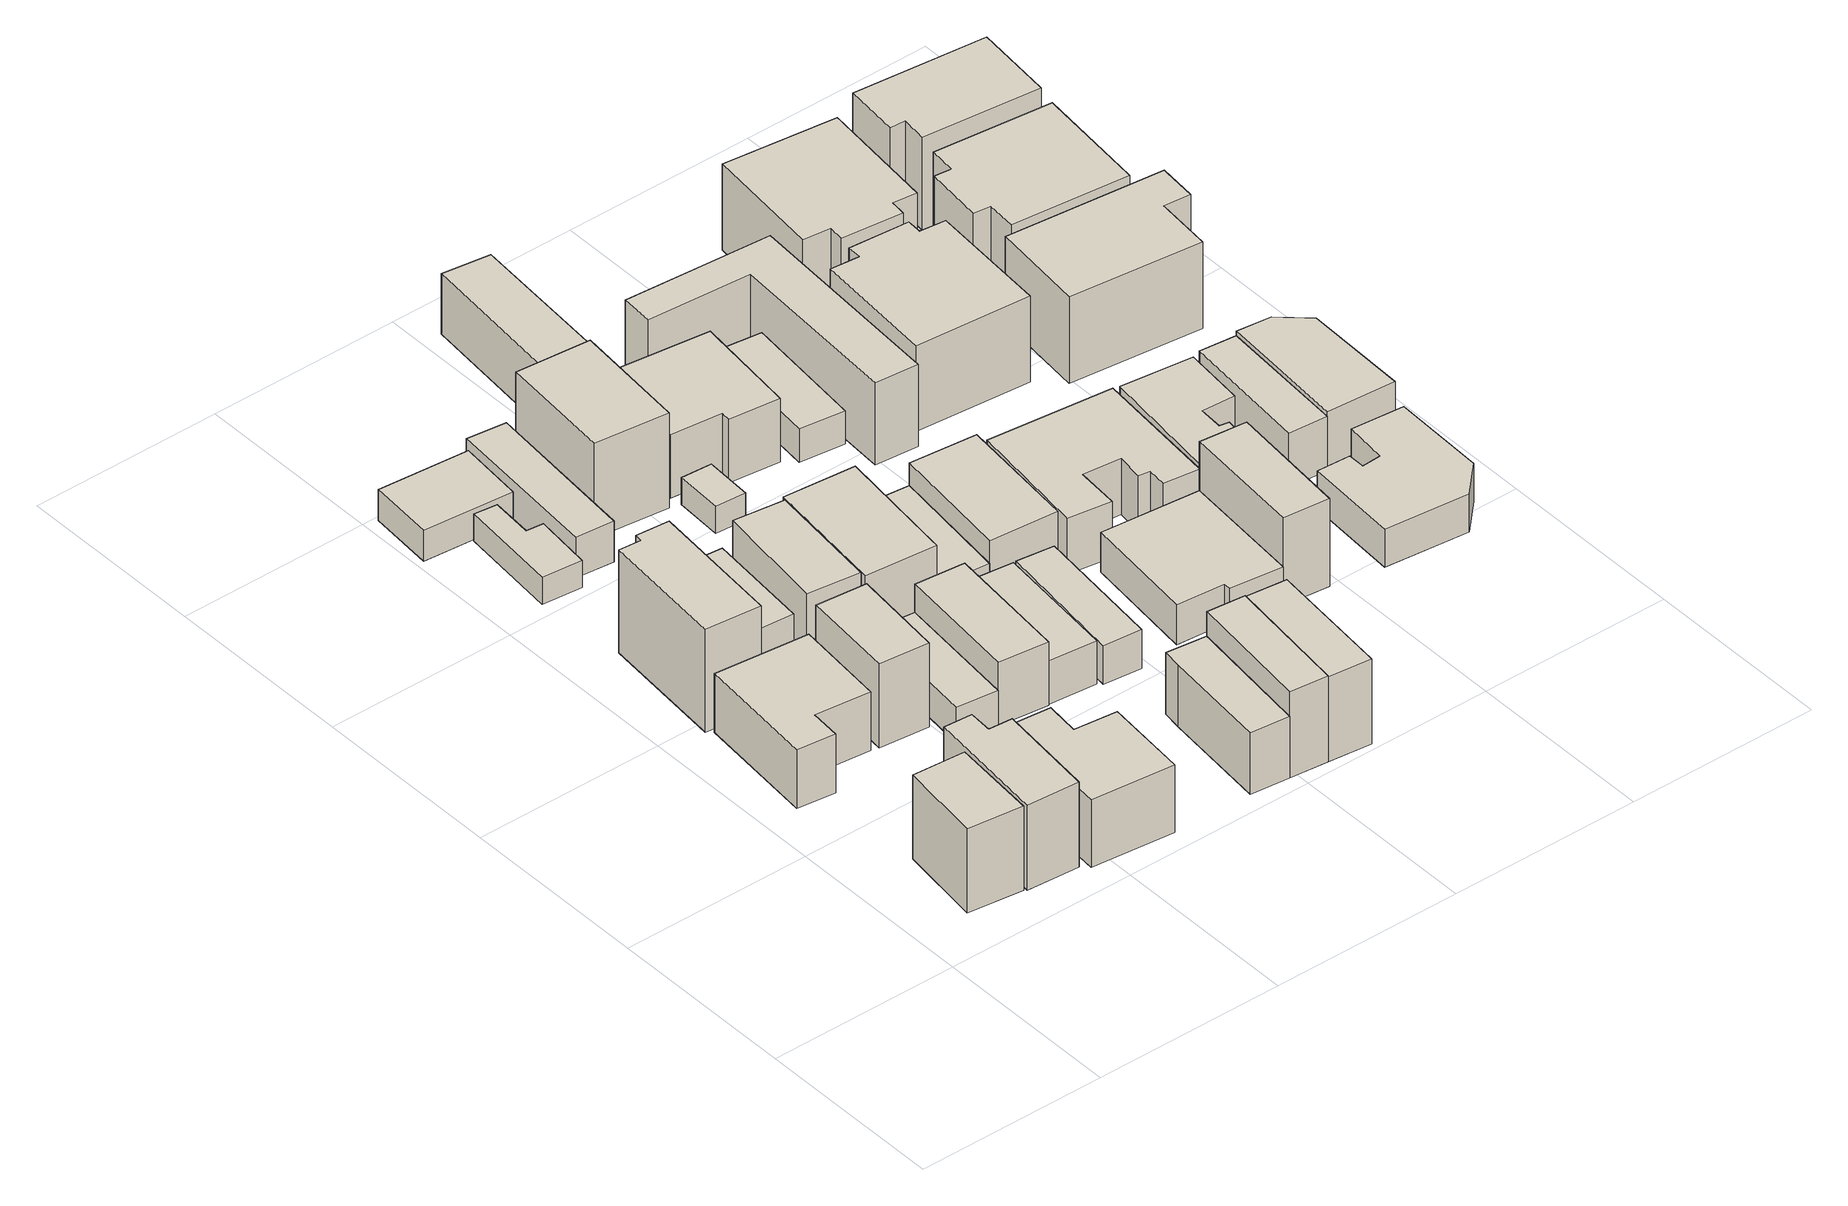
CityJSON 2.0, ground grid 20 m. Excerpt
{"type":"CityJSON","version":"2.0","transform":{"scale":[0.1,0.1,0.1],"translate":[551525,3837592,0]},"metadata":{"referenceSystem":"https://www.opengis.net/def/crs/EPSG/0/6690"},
"CityObjects":{
"building1":{"type":"Building","attributes":{"計測周辺長":31.55,"1/2500図郭":51,"区名":"城東区","町丁目名称":"諏訪４丁目","街区番号":19,"class":"3001","usage":"411","measuredHeight":9.4,"storeysAboveGround":3,"BuildingDetailAttribute.buildingRoofEdgeArea":52.47,"BuildingDetailAttribute.buildingStructureType":"610","BuildingDetailAttribute.buildingStructureOrgType":"2","BuildingDetailAttribute.detailedUsage":"1110","BuildingDetailAttribute.specifiedBuildingCoverageRate":0.8,"BuildingDetailAttribute.surveyYear":2017,"BuildingRiverFloodingRiskAttribute.description":"11","BuildingRiverFloodingRiskAttribute.rank":"2","BuildingRiverFloodingRiskAttribute.depth":0.677,"BuildingRiverFloodingRiskAttribute.adminType":"2","BuildingRiverFloodingRiskAttribute.scale":"2","BuildingRiverFloodingRiskAttribute.duration":6.13,"BuildingIDAttribute.prefecture":"27","BuildingIDAttribute.city":"27118"},"geometry":[{"type":"Solid","lod":"1","boundaries":[[[[0,1,2,3]],[[2,4,5,3]],[[1,6,4,2]],[[0,7,6,1]],[[3,5,7,0]],[[4,6,7,5]]]]}]},
"building2":{"type":"Building","attributes":{"計測周辺長":37.22,"1/2500図郭":51,"区名":"城東区","町丁目名称":"諏訪４丁目","街区番号":19,"class":"3002","usage":"412","measuredHeight":9.3,"storeysAboveGround":3,"BuildingDetailAttribute.buildingRoofEdgeArea":66.25,"BuildingDetailAttribute.buildingStructureType":"610","BuildingDetailAttribute.buildingStructureOrgType":"2","BuildingDetailAttribute.detailedUsage":"1130","BuildingDetailAttribute.specifiedBuildingCoverageRate":0.8,"BuildingDetailAttribute.surveyYear":2017,"BuildingRiverFloodingRiskAttribute.description":"11","BuildingRiverFloodingRiskAttribute.rank":"2","BuildingRiverFloodingRiskAttribute.depth":0.707,"BuildingRiverFloodingRiskAttribute.adminType":"2","BuildingRiverFloodingRiskAttribute.scale":"2","BuildingRiverFloodingRiskAttribute.duration":6.13,"BuildingIDAttribute.prefecture":"27","BuildingIDAttribute.city":"27118"},"geometry":[{"type":"Solid","lod":"1","boundaries":[[[[8,9,10,11,12,13]],[[12,14,15,13]],[[11,16,14,12]],[[10,17,16,11]],[[9,18,17,10]],[[8,19,18,9]],[[13,15,19,8]],[[14,16,17,18,19,15]]]]}]},
"building3":{"type":"Building","attributes":{"計測周辺長":45.26,"1/2500図郭":51,"区名":"城東区","町丁目名称":"諏訪４丁目","街区番号":20,"class":"3001","usage":"411","measuredHeight":6.5,"storeysAboveGround":2,"BuildingDetailAttribute.buildingRoofEdgeArea":107.39,"BuildingDetailAttribute.buildingStructureType":"601","BuildingDetailAttribute.buildingStructureOrgType":"1","BuildingDetailAttribute.detailedUsage":"1110","BuildingDetailAttribute.specifiedBuildingCoverageRate":0.8,"BuildingDetailAttribute.surveyYear":2017,"BuildingRiverFloodingRiskAttribute.description":"11","BuildingRiverFloodingRiskAttribute.rank":"2","BuildingRiverFloodingRiskAttribute.depth":0.882,"BuildingRiverFloodingRiskAttribute.adminType":"2","BuildingRiverFloodingRiskAttribute.scale":"2","BuildingRiverFloodingRiskAttribute.duration":10.08,"BuildingIDAttribute.prefecture":"27","BuildingIDAttribute.city":"27118"},"geometry":[{"type":"Solid","lod":"1","boundaries":[[[[20,21,22,23,24,25]],[[24,26,27,25]],[[23,28,26,24]],[[22,29,28,23]],[[21,30,29,22]],[[20,31,30,21]],[[25,27,31,20]],[[26,28,29,30,31,27]]]]}]},
"building4":{"type":"Building","attributes":{"計測周辺長":40.07,"1/2500図郭":51,"区名":"城東区","町丁目名称":"諏訪４丁目","街区番号":20,"class":"3001","usage":"412","measuredHeight":11.4,"storeysAboveGround":4,"BuildingDetailAttribute.buildingRoofEdgeArea":80.89,"BuildingDetailAttribute.buildingStructureType":"610","BuildingDetailAttribute.buildingStructureOrgType":"2","BuildingDetailAttribute.detailedUsage":"1130","BuildingDetailAttribute.specifiedBuildingCoverageRate":0.8,"BuildingDetailAttribute.surveyYear":2017,"BuildingRiverFloodingRiskAttribute.description":"11","BuildingRiverFloodingRiskAttribute.rank":"2","BuildingRiverFloodingRiskAttribute.depth":0.774,"BuildingRiverFloodingRiskAttribute.adminType":"2","BuildingRiverFloodingRiskAttribute.scale":"2","BuildingRiverFloodingRiskAttribute.duration":6.5,"BuildingIDAttribute.prefecture":"27","BuildingIDAttribute.city":"27118"},"geometry":[{"type":"Solid","lod":"1","boundaries":[[[[32,33,34,35,36,37]],[[36,38,39,37]],[[35,40,38,36]],[[34,41,40,35]],[[33,42,41,34]],[[32,43,42,33]],[[37,39,43,32]],[[38,40,41,42,43,39]]]]}]},
"building5":{"type":"Building","attributes":{"class":"3001","measuredHeight":7.5,"BuildingDetailAttribute.specifiedBuildingCoverageRate":0.8,"BuildingDetailAttribute.surveyYear":2017,"BuildingRiverFloodingRiskAttribute.description":"11","BuildingRiverFloodingRiskAttribute.rank":"2","BuildingRiverFloodingRiskAttribute.depth":0.566,"BuildingRiverFloodingRiskAttribute.adminType":"2","BuildingRiverFloodingRiskAttribute.scale":"2","BuildingRiverFloodingRiskAttribute.duration":6.13,"BuildingIDAttribute.prefecture":"27","BuildingIDAttribute.city":"27118"},"geometry":[{"type":"Solid","lod":"1","boundaries":[[[[44,45,46,47,48,49]],[[48,50,51,49]],[[47,52,50,48]],[[46,53,52,47]],[[45,54,53,46]],[[44,55,54,45]],[[49,51,55,44]],[[50,52,53,54,55,51]]]]}]},
"building6":{"type":"Building","attributes":{"計測周辺長":56.98,"1/2500図郭":51,"区名":"城東区","町丁目名称":"諏訪４丁目","街区番号":21,"class":"3001","usage":"454","measuredHeight":3,"storeysAboveGround":1,"BuildingDetailAttribute.buildingRoofEdgeArea":148.09,"BuildingDetailAttribute.buildingStructureType":"601","BuildingDetailAttribute.buildingStructureOrgType":"1","BuildingDetailAttribute.detailedUsage":"1930","BuildingDetailAttribute.specifiedBuildingCoverageRate":0.8,"BuildingDetailAttribute.surveyYear":2017,"BuildingRiverFloodingRiskAttribute.description":"11","BuildingRiverFloodingRiskAttribute.rank":"2","BuildingRiverFloodingRiskAttribute.depth":0.729,"BuildingRiverFloodingRiskAttribute.adminType":"2","BuildingRiverFloodingRiskAttribute.scale":"2","BuildingRiverFloodingRiskAttribute.duration":3.88,"BuildingIDAttribute.prefecture":"27","BuildingIDAttribute.city":"27118"},"geometry":[{"type":"Solid","lod":"1","boundaries":[[[[56,57,58,59,60,61]],[[60,62,63,61]],[[59,64,62,60]],[[58,65,64,59]],[[57,66,65,58]],[[56,67,66,57]],[[61,63,67,56]],[[62,64,65,66,67,63]]]]}]},
"building7":{"type":"Building","attributes":{"計測周辺長":36.22,"1/2500図郭":51,"区名":"城東区","町丁目名称":"諏訪４丁目","街区番号":20,"class":"3001","usage":"411","measuredHeight":9.3,"storeysAboveGround":2,"BuildingDetailAttribute.buildingRoofEdgeArea":67.69,"BuildingDetailAttribute.buildingStructureType":"601","BuildingDetailAttribute.buildingStructureOrgType":"1","BuildingDetailAttribute.detailedUsage":"1110","BuildingDetailAttribute.specifiedBuildingCoverageRate":0.8,"BuildingDetailAttribute.surveyYear":2017,"BuildingRiverFloodingRiskAttribute.description":"11","BuildingRiverFloodingRiskAttribute.rank":"2","BuildingRiverFloodingRiskAttribute.depth":0.772,"BuildingRiverFloodingRiskAttribute.adminType":"2","BuildingRiverFloodingRiskAttribute.scale":"2","BuildingRiverFloodingRiskAttribute.duration":10.08,"BuildingIDAttribute.prefecture":"27","BuildingIDAttribute.city":"27118"},"geometry":[{"type":"Solid","lod":"1","boundaries":[[[[68,69,70,71]],[[70,72,73,71]],[[69,74,72,70]],[[68,75,74,69]],[[71,73,75,68]],[[72,74,75,73]]]]}]},
"building8":{"type":"Building","attributes":{"計測周辺長":31.48,"1/2500図郭":51,"区名":"城東区","町丁目名称":"諏訪４丁目","街区番号":20,"class":"3001","usage":"411","measuredHeight":6.5,"storeysAboveGround":2,"BuildingDetailAttribute.buildingRoofEdgeArea":51.56,"BuildingDetailAttribute.buildingStructureType":"601","BuildingDetailAttribute.buildingStructureOrgType":"1","BuildingDetailAttribute.detailedUsage":"1110","BuildingDetailAttribute.specifiedBuildingCoverageRate":0.8,"BuildingDetailAttribute.surveyYear":2017,"BuildingRiverFloodingRiskAttribute.description":"11","BuildingRiverFloodingRiskAttribute.rank":"2","BuildingRiverFloodingRiskAttribute.depth":0.784,"BuildingRiverFloodingRiskAttribute.adminType":"2","BuildingRiverFloodingRiskAttribute.scale":"2","BuildingRiverFloodingRiskAttribute.duration":6.5,"BuildingIDAttribute.prefecture":"27","BuildingIDAttribute.city":"27118"},"geometry":[{"type":"Solid","lod":"1","boundaries":[[[[76,77,78,79]],[[78,80,81,79]],[[77,82,80,78]],[[76,83,82,77]],[[79,81,83,76]],[[80,82,83,81]]]]}]},
"building9":{"type":"Building","attributes":{"計測周辺長":56.98,"1/2500図郭":51,"区名":"城東区","町丁目名称":"諏訪４丁目","街区番号":21,"class":"3001","usage":"454","measuredHeight":3.4,"storeysAboveGround":1,"BuildingDetailAttribute.buildingRoofEdgeArea":148.09,"BuildingDetailAttribute.buildingStructureType":"601","BuildingDetailAttribute.buildingStructureOrgType":"1","BuildingDetailAttribute.detailedUsage":"1930","BuildingDetailAttribute.specifiedBuildingCoverageRate":0.8,"BuildingDetailAttribute.surveyYear":2017,"BuildingRiverFloodingRiskAttribute.description":"11","BuildingRiverFloodingRiskAttribute.rank":"2","BuildingRiverFloodingRiskAttribute.depth":0.652,"BuildingRiverFloodingRiskAttribute.adminType":"2","BuildingRiverFloodingRiskAttribute.scale":"2","BuildingRiverFloodingRiskAttribute.duration":3.88,"BuildingIDAttribute.prefecture":"27","BuildingIDAttribute.city":"27118"},"geometry":[{"type":"Solid","lod":"1","boundaries":[[[[84,85,86,87]],[[86,88,89,87]],[[85,90,88,86]],[[84,91,90,85]],[[87,89,91,84]],[[88,90,91,89]]]]}]},
"building10":{"type":"Building","attributes":{"計測周辺長":34.71,"1/2500図郭":51,"区名":"城東区","町丁目名称":"諏訪４丁目","街区番号":20,"class":"3001","usage":"402","measuredHeight":3.9,"storeysAboveGround":1,"BuildingDetailAttribute.buildingRoofEdgeArea":55.82,"BuildingDetailAttribute.buildingStructureType":"601","BuildingDetailAttribute.buildingStructureOrgType":"1","BuildingDetailAttribute.detailedUsage":"1240","BuildingDetailAttribute.specifiedBuildingCoverageRate":0.8,"BuildingDetailAttribute.surveyYear":2017,"BuildingRiverFloodingRiskAttribute.description":"11","BuildingRiverFloodingRiskAttribute.rank":"2","BuildingRiverFloodingRiskAttribute.depth":0.752,"BuildingRiverFloodingRiskAttribute.adminType":"2","BuildingRiverFloodingRiskAttribute.scale":"2","BuildingRiverFloodingRiskAttribute.duration":10.08,"BuildingIDAttribute.prefecture":"27","BuildingIDAttribute.city":"27118"},"geometry":[{"type":"Solid","lod":"1","boundaries":[[[[92,93,94,95]],[[94,96,97,95]],[[93,98,96,94]],[[92,99,98,93]],[[95,97,99,92]],[[96,98,99,97]]]]}]},
"building11":{"type":"Building","attributes":{"計測周辺長":35.07,"1/2500図郭":51,"区名":"城東区","町丁目名称":"諏訪４丁目","街区番号":20,"class":"3002","usage":"411","measuredHeight":9.7,"storeysAboveGround":3,"BuildingDetailAttribute.buildingRoofEdgeArea":65.72,"BuildingDetailAttribute.buildingStructureType":"610","BuildingDetailAttribute.buildingStructureOrgType":"2","BuildingDetailAttribute.detailedUsage":"1110","BuildingDetailAttribute.specifiedBuildingCoverageRate":0.8,"BuildingDetailAttribute.surveyYear":2017,"BuildingRiverFloodingRiskAttribute.description":"11","BuildingRiverFloodingRiskAttribute.rank":"2","BuildingRiverFloodingRiskAttribute.depth":0.614,"BuildingRiverFloodingRiskAttribute.adminType":"2","BuildingRiverFloodingRiskAttribute.scale":"2","BuildingRiverFloodingRiskAttribute.duration":6.5,"BuildingIDAttribute.prefecture":"27","BuildingIDAttribute.city":"27118"},"geometry":[{"type":"Solid","lod":"1","boundaries":[[[[100,101,102,103]],[[102,104,105,103]],[[101,106,104,102]],[[100,107,106,101]],[[103,105,107,100]],[[104,106,107,105]]]]}]},
"building12":{"type":"Building","attributes":{"計測周辺長":41.25,"1/2500図郭":51,"区名":"城東区","町丁目名称":"諏訪４丁目","街区番号":21,"class":"3001","usage":"411","measuredHeight":4.5,"storeysAboveGround":1,"BuildingDetailAttribute.buildingRoofEdgeArea":66.87,"BuildingDetailAttribute.buildingStructureType":"601","BuildingDetailAttribute.buildingStructureOrgType":"1","BuildingDetailAttribute.detailedUsage":"1110","BuildingDetailAttribute.specifiedBuildingCoverageRate":0.8,"BuildingDetailAttribute.surveyYear":2017,"BuildingRiverFloodingRiskAttribute.description":"11","BuildingRiverFloodingRiskAttribute.rank":"2","BuildingRiverFloodingRiskAttribute.depth":0.641,"BuildingRiverFloodingRiskAttribute.adminType":"2","BuildingRiverFloodingRiskAttribute.scale":"2","BuildingRiverFloodingRiskAttribute.duration":3.88,"BuildingIDAttribute.prefecture":"27","BuildingIDAttribute.city":"27118"},"geometry":[{"type":"Solid","lod":"1","boundaries":[[[[108,109,110,111]],[[110,112,113,111]],[[109,114,112,110]],[[108,115,114,109]],[[111,113,115,108]],[[112,114,115,113]]]]}]},
"building13":{"type":"Building","attributes":{"計測周辺長":36.74,"1/2500図郭":51,"区名":"城東区","町丁目名称":"諏訪４丁目","街区番号":20,"class":"3001","usage":"411","measuredHeight":7,"storeysAboveGround":2,"BuildingDetailAttribute.buildingRoofEdgeArea":69.04,"BuildingDetailAttribute.buildingStructureType":"601","BuildingDetailAttribute.buildingStructureOrgType":"1","BuildingDetailAttribute.detailedUsage":"1110","BuildingDetailAttribute.specifiedBuildingCoverageRate":0.8,"BuildingDetailAttribute.surveyYear":2017,"BuildingRiverFloodingRiskAttribute.description":"11","BuildingRiverFloodingRiskAttribute.rank":"2","BuildingRiverFloodingRiskAttribute.depth":0.632,"BuildingRiverFloodingRiskAttribute.adminType":"2","BuildingRiverFloodingRiskAttribute.scale":"2","BuildingRiverFloodingRiskAttribute.duration":10.08,"BuildingIDAttribute.prefecture":"27","BuildingIDAttribute.city":"27118"},"geometry":[{"type":"Solid","lod":"1","boundaries":[[[[116,95,94,117]],[[94,118,119,117]],[[95,120,118,94]],[[116,121,120,95]],[[117,119,121,116]],[[118,120,121,119]]]]}]},
"building14":{"type":"Building","attributes":{"計測周辺長":41.31,"1/2500図郭":51,"区名":"城東区","町丁目名称":"諏訪４丁目","街区番号":20,"class":"3001","usage":"415","measuredHeight":9.3,"storeysAboveGround":3,"BuildingDetailAttribute.buildingRoofEdgeArea":98.81,"BuildingDetailAttribute.buildingStructureType":"610","BuildingDetailAttribute.buildingStructureOrgType":"2","BuildingDetailAttribute.detailedUsage":"1160","BuildingDetailAttribute.specifiedBuildingCoverageRate":0.8,"BuildingDetailAttribute.surveyYear":2017,"BuildingRiverFloodingRiskAttribute.description":"11","BuildingRiverFloodingRiskAttribute.rank":"2","BuildingRiverFloodingRiskAttribute.depth":0.675,"BuildingRiverFloodingRiskAttribute.adminType":"2","BuildingRiverFloodingRiskAttribute.scale":"2","BuildingRiverFloodingRiskAttribute.duration":6.5,"BuildingIDAttribute.prefecture":"27","BuildingIDAttribute.city":"27118"},"geometry":[{"type":"Solid","lod":"1","boundaries":[[[[122,123,124,125]],[[124,126,127,125]],[[123,128,126,124]],[[122,129,128,123]],[[125,127,129,122]],[[126,128,129,127]]]]}]},
"building15":{"type":"Building","attributes":{"計測周辺長":39.98,"1/2500図郭":51,"区名":"城東区","町丁目名称":"諏訪４丁目","街区番号":21,"class":"3002","usage":"411","measuredHeight":10.5,"storeysAboveGround":3,"BuildingDetailAttribute.buildingRoofEdgeArea":95.06,"BuildingDetailAttribute.buildingStructureType":"603","BuildingDetailAttribute.buildingStructureOrgType":"3","BuildingDetailAttribute.detailedUsage":"1110","BuildingDetailAttribute.specifiedBuildingCoverageRate":0.8,"BuildingDetailAttribute.surveyYear":2017,"BuildingRiverFloodingRiskAttribute.description":"11","BuildingRiverFloodingRiskAttribute.rank":"2","BuildingRiverFloodingRiskAttribute.depth":0.591,"BuildingRiverFloodingRiskAttribute.adminType":"2","BuildingRiverFloodingRiskAttribute.scale":"2","BuildingRiverFloodingRiskAttribute.duration":3.88,"BuildingIDAttribute.prefecture":"27","BuildingIDAttribute.city":"27118"},"geometry":[{"type":"Solid","lod":"1","boundaries":[[[[130,131,132,133]],[[132,134,135,133]],[[131,136,134,132]],[[130,137,136,131]],[[133,135,137,130]],[[134,136,137,135]]]]}]},
"building16":{"type":"Building","attributes":{"計測周辺長":35.31,"1/2500図郭":51,"区名":"城東区","町丁目名称":"諏訪４丁目","街区番号":19,"class":"3001","usage":"411","measuredHeight":6.9,"storeysAboveGround":2,"BuildingDetailAttribute.buildingRoofEdgeArea":57.82,"BuildingDetailAttribute.buildingStructureType":"601","BuildingDetailAttribute.buildingStructureOrgType":"1","BuildingDetailAttribute.detailedUsage":"1110","BuildingDetailAttribute.specifiedBuildingCoverageRate":0.8,"BuildingDetailAttribute.surveyYear":2017,"BuildingRiverFloodingRiskAttribute.description":"11","BuildingRiverFloodingRiskAttribute.rank":"2","BuildingRiverFloodingRiskAttribute.depth":0.537,"BuildingRiverFloodingRiskAttribute.adminType":"2","BuildingRiverFloodingRiskAttribute.scale":"2","BuildingRiverFloodingRiskAttribute.duration":3.48,"BuildingIDAttribute.prefecture":"27","BuildingIDAttribute.city":"27118"},"geometry":[{"type":"Solid","lod":"1","boundaries":[[[[138,139,140,141,142]],[[141,143,144,142]],[[140,145,143,141]],[[139,146,145,140]],[[138,147,146,139]],[[142,144,147,138]],[[143,145,146,147,144]]]]}]},
"building17":{"type":"Building","attributes":{"計測周辺長":36.28,"1/2500図郭":51,"区名":"城東区","町丁目名称":"諏訪４丁目","街区番号":20,"class":"3001","usage":"411","measuredHeight":4.8,"storeysAboveGround":1,"BuildingDetailAttribute.buildingRoofEdgeArea":66.02,"BuildingDetailAttribute.buildingStructureType":"601","BuildingDetailAttribute.buildingStructureOrgType":"1","BuildingDetailAttribute.detailedUsage":"1120","BuildingDetailAttribute.specifiedBuildingCoverageRate":0.8,"BuildingDetailAttribute.surveyYear":2017,"BuildingRiverFloodingRiskAttribute.description":"11","BuildingRiverFloodingRiskAttribute.rank":"2","BuildingRiverFloodingRiskAttribute.depth":0.582,"BuildingRiverFloodingRiskAttribute.adminType":"2","BuildingRiverFloodingRiskAttribute.scale":"2","BuildingRiverFloodingRiskAttribute.duration":3.6,"BuildingIDAttribute.prefecture":"27","BuildingIDAttribute.city":"27118"},"geometry":[{"type":"Solid","lod":"1","boundaries":[[[[148,149,150,151]],[[150,152,153,151]],[[149,154,152,150]],[[148,155,154,149]],[[151,153,155,148]],[[152,154,155,153]]]]}]},
"building18":{"type":"Building","attributes":{"class":"3003","BuildingDetailAttribute.specifiedBuildingCoverageRate":0.8,"BuildingDetailAttribute.surveyYear":2017,"BuildingRiverFloodingRiskAttribute.description":"11","BuildingRiverFloodingRiskAttribute.rank":"2","BuildingRiverFloodingRiskAttribute.depth":0.648,"BuildingRiverFloodingRiskAttribute.adminType":"2","BuildingRiverFloodingRiskAttribute.scale":"2","BuildingRiverFloodingRiskAttribute.duration":6.5,"BuildingIDAttribute.prefecture":"27","BuildingIDAttribute.city":"27118"},"geometry":[{"type":"Solid","lod":"1","boundaries":[[[[156,157,158,159]],[[158,160,161,159]],[[157,162,160,158]],[[156,163,162,157]],[[159,161,163,156]],[[160,162,163,161]]]]}]},
"building19":{"type":"Building","attributes":{"計測周辺長":34.63,"1/2500図郭":51,"区名":"城東区","町丁目名称":"諏訪４丁目","街区番号":19,"class":"3001","usage":"411","measuredHeight":9.5,"storeysAboveGround":3,"BuildingDetailAttribute.buildingRoofEdgeArea":53.67,"BuildingDetailAttribute.buildingStructureType":"601","BuildingDetailAttribute.buildingStructureOrgType":"1","BuildingDetailAttribute.detailedUsage":"1110","BuildingDetailAttribute.specifiedBuildingCoverageRate":0.8,"BuildingDetailAttribute.surveyYear":2017,"BuildingRiverFloodingRiskAttribute.description":"11","BuildingRiverFloodingRiskAttribute.rank":"2","BuildingRiverFloodingRiskAttribute.depth":0.617,"BuildingRiverFloodingRiskAttribute.adminType":"2","BuildingRiverFloodingRiskAttribute.scale":"2","BuildingRiverFloodingRiskAttribute.duration":3.48,"BuildingIDAttribute.prefecture":"27","BuildingIDAttribute.city":"27118"},"geometry":[{"type":"Solid","lod":"1","boundaries":[[[[164,138,142,165]],[[142,166,167,165]],[[138,168,166,142]],[[164,169,168,138]],[[165,167,169,164]],[[166,168,169,167]]]]}]},
"building20":{"type":"Building","attributes":{"計測周辺長":31.04,"1/2500図郭":51,"区名":"城東区","町丁目名称":"諏訪４丁目","街区番号":20,"class":"3001","usage":"411","measuredHeight":4.7,"storeysAboveGround":1,"BuildingDetailAttribute.buildingRoofEdgeArea":34.25,"BuildingDetailAttribute.buildingStructureType":"601","BuildingDetailAttribute.buildingStructureOrgType":"1","BuildingDetailAttribute.detailedUsage":"1120","BuildingDetailAttribute.specifiedBuildingCoverageRate":0.8,"BuildingDetailAttribute.surveyYear":2017,"BuildingRiverFloodingRiskAttribute.description":"11","BuildingRiverFloodingRiskAttribute.rank":"2","BuildingRiverFloodingRiskAttribute.depth":0.705,"BuildingRiverFloodingRiskAttribute.adminType":"2","BuildingRiverFloodingRiskAttribute.scale":"2","BuildingRiverFloodingRiskAttribute.duration":4.42,"BuildingIDAttribute.prefecture":"27","BuildingIDAttribute.city":"27118"},"geometry":[{"type":"Solid","lod":"1","boundaries":[[[[170,171,172,173]],[[172,174,175,173]],[[171,176,174,172]],[[170,177,176,171]],[[173,175,177,170]],[[174,176,177,175]]]]}]},
"building21":{"type":"Building","attributes":{"計測周辺長":34.1,"1/2500図郭":51,"区名":"城東区","町丁目名称":"諏訪４丁目","街区番号":20,"class":"3001","usage":"411","measuredHeight":4.3,"storeysAboveGround":1,"BuildingDetailAttribute.buildingRoofEdgeArea":51.64,"BuildingDetailAttribute.buildingStructureType":"601","BuildingDetailAttribute.buildingStructureOrgType":"1","BuildingDetailAttribute.detailedUsage":"1120","BuildingDetailAttribute.specifiedBuildingCoverageRate":0.8,"BuildingDetailAttribute.surveyYear":2017,"BuildingRiverFloodingRiskAttribute.description":"11","BuildingRiverFloodingRiskAttribute.rank":"2","BuildingRiverFloodingRiskAttribute.depth":0.7,"BuildingRiverFloodingRiskAttribute.adminType":"2","BuildingRiverFloodingRiskAttribute.scale":"2","BuildingRiverFloodingRiskAttribute.duration":3.6,"BuildingIDAttribute.prefecture":"27","BuildingIDAttribute.city":"27118"},"geometry":[{"type":"Solid","lod":"1","boundaries":[[[[178,179,180,181]],[[180,182,183,181]],[[179,184,182,180]],[[178,185,184,179]],[[181,183,185,178]],[[182,184,185,183]]]]}]},
"building22":{"type":"Building","attributes":{"計測周辺長":35.06,"1/2500図郭":51,"区名":"城東区","町丁目名称":"諏訪４丁目","街区番号":19,"class":"3001","usage":"411","measuredHeight":9.4,"storeysAboveGround":3,"BuildingDetailAttribute.buildingRoofEdgeArea":56.69,"BuildingDetailAttribute.buildingStructureType":"601","BuildingDetailAttribute.buildingStructureOrgType":"1","BuildingDetailAttribute.detailedUsage":"1110","BuildingDetailAttribute.specifiedBuildingCoverageRate":0.8,"BuildingDetailAttribute.surveyYear":2017,"BuildingRiverFloodingRiskAttribute.description":"11","BuildingRiverFloodingRiskAttribute.rank":"2","BuildingRiverFloodingRiskAttribute.depth":0.638,"BuildingRiverFloodingRiskAttribute.adminType":"2","BuildingRiverFloodingRiskAttribute.scale":"2","BuildingRiverFloodingRiskAttribute.duration":3.48,"BuildingIDAttribute.prefecture":"27","BuildingIDAttribute.city":"27118"},"geometry":[{"type":"Solid","lod":"1","boundaries":[[[[165,186,187,164]],[[187,188,189,164]],[[186,190,188,187]],[[165,191,190,186]],[[164,189,191,165]],[[188,190,191,189]]]]}]},
"building23":{"type":"Building","attributes":{"計測周辺長":43.93,"1/2500図郭":51,"区名":"城東区","町丁目名称":"諏訪４丁目","街区番号":21,"class":"3001","usage":"411","measuredHeight":7,"storeysAboveGround":2,"BuildingDetailAttribute.buildingRoofEdgeArea":115.5,"BuildingDetailAttribute.buildingStructureType":"601","BuildingDetailAttribute.buildingStructureOrgType":"1","BuildingDetailAttribute.detailedUsage":"1110","BuildingDetailAttribute.specifiedBuildingCoverageRate":0.8,"BuildingDetailAttribute.surveyYear":2017,"BuildingRiverFloodingRiskAttribute.description":"11","BuildingRiverFloodingRiskAttribute.rank":"2","BuildingRiverFloodingRiskAttribute.depth":0.551,"BuildingRiverFloodingRiskAttribute.adminType":"2","BuildingRiverFloodingRiskAttribute.scale":"2","BuildingRiverFloodingRiskAttribute.duration":3.88,"BuildingIDAttribute.prefecture":"27","BuildingIDAttribute.city":"27118"},"geometry":[{"type":"Solid","lod":"1","boundaries":[[[[192,193,194,195,196,197]],[[196,198,199,197]],[[195,200,198,196]],[[194,201,200,195]],[[193,202,201,194]],[[192,203,202,193]],[[197,199,203,192]],[[198,200,201,202,203,199]]]]}]},
"building24":{"type":"Building","attributes":{"計測周辺長":46.06,"1/2500図郭":51,"区名":"城東区","町丁目名称":"諏訪４丁目","街区番号":21,"class":"3001","usage":"411","measuredHeight":6.7,"storeysAboveGround":2,"BuildingDetailAttribute.buildingRoofEdgeArea":92.38,"BuildingDetailAttribute.buildingStructureType":"601","BuildingDetailAttribute.buildingStructureOrgType":"1","BuildingDetailAttribute.detailedUsage":"1110","BuildingDetailAttribute.specifiedBuildingCoverageRate":0.8,"BuildingDetailAttribute.surveyYear":2017,"BuildingRiverFloodingRiskAttribute.description":"11","BuildingRiverFloodingRiskAttribute.rank":"2","BuildingRiverFloodingRiskAttribute.depth":0.662,"BuildingRiverFloodingRiskAttribute.adminType":"2","BuildingRiverFloodingRiskAttribute.scale":"2","BuildingRiverFloodingRiskAttribute.duration":13.6,"BuildingIDAttribute.prefecture":"27","BuildingIDAttribute.city":"27118"},"geometry":[{"type":"Solid","lod":"1","boundaries":[[[[204,205,206,207]],[[206,208,209,207]],[[205,210,208,206]],[[204,211,210,205]],[[207,209,211,204]],[[208,210,211,209]]]]}]},
"building25":{"type":"Building","attributes":{"計測周辺長":39.85,"1/2500図郭":51,"区名":"城東区","町丁目名称":"諏訪４丁目","街区番号":20,"class":"3001","usage":"415","measuredHeight":7.3,"storeysAboveGround":2,"BuildingDetailAttribute.buildingRoofEdgeArea":90.96,"BuildingDetailAttribute.buildingStructureType":"610","BuildingDetailAttribute.buildingStructureOrgType":"2","BuildingDetailAttribute.detailedUsage":"1160","BuildingDetailAttribute.specifiedBuildingCoverageRate":0.8,"BuildingDetailAttribute.surveyYear":2017,"BuildingRiverFloodingRiskAttribute.description":"11","BuildingRiverFloodingRiskAttribute.rank":"2","BuildingRiverFloodingRiskAttribute.depth":0.664,"BuildingRiverFloodingRiskAttribute.adminType":"2","BuildingRiverFloodingRiskAttribute.scale":"2","BuildingRiverFloodingRiskAttribute.duration":4.42,"BuildingIDAttribute.prefecture":"27","BuildingIDAttribute.city":"27118"},"geometry":[{"type":"Solid","lod":"1","boundaries":[[[[172,212,213,173]],[[213,214,215,173]],[[212,216,214,213]],[[172,217,216,212]],[[173,215,217,172]],[[214,216,217,215]]]]}]},
"building26":{"type":"Building","attributes":{"計測周辺長":36.56,"1/2500図郭":51,"区名":"城東区","町丁目名称":"諏訪４丁目","街区番号":20,"class":"3001","usage":"411","measuredHeight":4.3,"storeysAboveGround":1,"BuildingDetailAttribute.buildingRoofEdgeArea":70.73,"BuildingDetailAttribute.buildingStructureType":"601","BuildingDetailAttribute.buildingStructureOrgType":"1","BuildingDetailAttribute.detailedUsage":"1120","BuildingDetailAttribute.specifiedBuildingCoverageRate":0.8,"BuildingDetailAttribute.surveyYear":2017,"BuildingRiverFloodingRiskAttribute.description":"11","BuildingRiverFloodingRiskAttribute.rank":"2","BuildingRiverFloodingRiskAttribute.depth":0.69,"BuildingRiverFloodingRiskAttribute.adminType":"2","BuildingRiverFloodingRiskAttribute.scale":"2","BuildingRiverFloodingRiskAttribute.duration":3.6,"BuildingIDAttribute.prefecture":"27","BuildingIDAttribute.city":"27118"},"geometry":[{"type":"Solid","lod":"1","boundaries":[[[[218,219,220,221,222,223]],[[222,224,225,223]],[[221,226,224,222]],[[220,227,226,221]],[[219,228,227,220]],[[218,229,228,219]],[[223,225,229,218]],[[224,226,227,228,229,225]]]]}]},
"building27":{"type":"Building","attributes":{"class":"3001","measuredHeight":3.7,"BuildingDetailAttribute.specifiedBuildingCoverageRate":0.8,"BuildingDetailAttribute.surveyYear":2017,"BuildingRiverFloodingRiskAttribute.description":"11","BuildingRiverFloodingRiskAttribute.rank":"2","BuildingRiverFloodingRiskAttribute.depth":0.51,"BuildingRiverFloodingRiskAttribute.adminType":"2","BuildingRiverFloodingRiskAttribute.scale":"2","BuildingRiverFloodingRiskAttribute.duration":4.63,"BuildingIDAttribute.prefecture":"27","BuildingIDAttribute.city":"27118"},"geometry":[{"type":"Solid","lod":"1","boundaries":[[[[230,231,232,233]],[[232,234,235,233]],[[231,236,234,232]],[[230,237,236,231]],[[233,235,237,230]],[[234,236,237,235]]]]}]},
"building28":{"type":"Building","attributes":{"計測周辺長":50.79,"1/2500図郭":51,"区名":"城東区","町丁目名称":"諏訪４丁目","街区番号":21,"class":"3002","usage":"413","measuredHeight":9,"storeysAboveGround":3,"BuildingDetailAttribute.buildingRoofEdgeArea":108.82,"BuildingDetailAttribute.buildingStructureType":"610","BuildingDetailAttribute.buildingStructureOrgType":"2","BuildingDetailAttribute.detailedUsage":"1150","BuildingDetailAttribute.specifiedBuildingCoverageRate":0.8,"BuildingDetailAttribute.surveyYear":2017,"BuildingRiverFloodingRiskAttribute.description":"11","BuildingRiverFloodingRiskAttribute.rank":"2","BuildingRiverFloodingRiskAttribute.depth":0.632,"BuildingRiverFloodingRiskAttribute.adminType":"2","BuildingRiverFloodingRiskAttribute.scale":"2","BuildingRiverFloodingRiskAttribute.duration":4.63,"BuildingIDAttribute.prefecture":"27","BuildingIDAttribute.city":"27118"},"geometry":[{"type":"Solid","lod":"1","boundaries":[[[[238,239,240,241,242,243]],[[242,244,245,243]],[[241,246,244,242]],[[240,247,246,241]],[[239,248,247,240]],[[238,249,248,239]],[[243,245,249,238]],[[244,246,247,248,249,245]]]]}]},
"building29":{"type":"Building","attributes":{"計測周辺長":41.48,"1/2500図郭":51,"区名":"城東区","町丁目名称":"諏訪４丁目","街区番号":20,"class":"3001","usage":"413","measuredHeight":6.2,"storeysAboveGround":2,"BuildingDetailAttribute.buildingRoofEdgeArea":83.28,"BuildingDetailAttribute.buildingStructureType":"601","BuildingDetailAttribute.buildingStructureOrgType":"1","BuildingDetailAttribute.detailedUsage":"1150","BuildingDetailAttribute.specifiedBuildingCoverageRate":0.8,"BuildingDetailAttribute.surveyYear":2017,"BuildingRiverFloodingRiskAttribute.description":"11","BuildingRiverFloodingRiskAttribute.rank":"2","BuildingRiverFloodingRiskAttribute.depth":0.624,"BuildingRiverFloodingRiskAttribute.adminType":"2","BuildingRiverFloodingRiskAttribute.scale":"2","BuildingRiverFloodingRiskAttribute.duration":4.42,"BuildingIDAttribute.prefecture":"27","BuildingIDAttribute.city":"27118"},"geometry":[{"type":"Solid","lod":"1","boundaries":[[[[250,251,252,253,254,255,256,257,258,259]],[[258,260,261,259]],[[257,262,260,258]],[[256,263,262,257]],[[255,264,263,256]],[[254,265,264,255]],[[253,266,265,254]],[[252,267,266,253]],[[251,268,267,252]],[[250,269,268,251]],[[259,261,269,250]],[[260,262,263,264,265,266,267,268,269,261]]]]}]},
"building30":{"type":"Building","attributes":{"計測周辺長":35.49,"1/2500図郭":51,"区名":"城東区","町丁目名称":"諏訪４丁目","街区番号":20,"class":"3001","usage":"415","measuredHeight":9.7,"storeysAboveGround":3,"BuildingDetailAttribute.buildingRoofEdgeArea":63.15,"BuildingDetailAttribute.buildingStructureType":"610","BuildingDetailAttribute.buildingStructureOrgType":"2","BuildingDetailAttribute.detailedUsage":"1160","BuildingDetailAttribute.specifiedBuildingCoverageRate":0.8,"BuildingDetailAttribute.surveyYear":2017,"BuildingRiverFloodingRiskAttribute.description":"11","BuildingRiverFloodingRiskAttribute.rank":"2","BuildingRiverFloodingRiskAttribute.depth":0.541,"BuildingRiverFloodingRiskAttribute.adminType":"2","BuildingRiverFloodingRiskAttribute.scale":"2","BuildingRiverFloodingRiskAttribute.duration":3.6,"BuildingIDAttribute.prefecture":"27","BuildingIDAttribute.city":"27118"},"geometry":[{"type":"Solid","lod":"1","boundaries":[[[[270,271,272,273]],[[272,274,275,273]],[[271,276,274,272]],[[270,277,276,271]],[[273,275,277,270]],[[274,276,277,275]]]]}]},
"building31":{"type":"Building","attributes":{"class":"3001","measuredHeight":9.5,"BuildingDetailAttribute.specifiedBuildingCoverageRate":0.8,"BuildingDetailAttribute.surveyYear":2017,"BuildingRiverFloodingRiskAttribute.description":"11","BuildingRiverFloodingRiskAttribute.rank":"2","BuildingRiverFloodingRiskAttribute.depth":0.585,"BuildingRiverFloodingRiskAttribute.adminType":"2","BuildingRiverFloodingRiskAttribute.scale":"2","BuildingRiverFloodingRiskAttribute.duration":4.63,"BuildingIDAttribute.prefecture":"27","BuildingIDAttribute.city":"27118"},"geometry":[{"type":"Solid","lod":"1","boundaries":[[[[278,279,280,281,282,283,284,285]],[[284,286,287,285]],[[283,288,286,284]],[[282,289,288,283]],[[281,290,289,282]],[[280,291,290,281]],[[279,292,291,280]],[[278,293,292,279]],[[285,287,293,278]],[[286,288,289,290,291,292,293,287]]]]}]},
"building32":{"type":"Building","attributes":{"計測周辺長":43.58,"1/2500図郭":51,"区名":"城東区","町丁目名称":"諏訪４丁目","街区番号":20,"class":"3001","usage":"411","measuredHeight":6,"storeysAboveGround":2,"BuildingDetailAttribute.buildingRoofEdgeArea":82.72,"BuildingDetailAttribute.buildingStructureType":"601","BuildingDetailAttribute.buildingStructureOrgType":"1","BuildingDetailAttribute.detailedUsage":"1110","BuildingDetailAttribute.specifiedBuildingCoverageRate":0.8,"BuildingDetailAttribute.surveyYear":2017,"BuildingRiverFloodingRiskAttribute.description":"11","BuildingRiverFloodingRiskAttribute.rank":"2","BuildingRiverFloodingRiskAttribute.depth":0.523,"BuildingRiverFloodingRiskAttribute.adminType":"2","BuildingRiverFloodingRiskAttribute.scale":"2","BuildingRiverFloodingRiskAttribute.duration":3.6,"BuildingIDAttribute.prefecture":"27","BuildingIDAttribute.city":"27118"},"geometry":[{"type":"Solid","lod":"1","boundaries":[[[[294,295,296,297,298,299,300,301]],[[300,302,303,301]],[[299,304,302,300]],[[298,305,304,299]],[[297,306,305,298]],[[296,307,306,297]],[[295,308,307,296]],[[294,309,308,295]],[[301,303,309,294]],[[302,304,305,306,307,308,309,303]]]]}]},
"building33":{"type":"Building","attributes":{"計測周辺長":42.77,"1/2500図郭":51,"区名":"城東区","町丁目名称":"諏訪４丁目","街区番号":20,"class":"3001","usage":"411","measuredHeight":4.2,"storeysAboveGround":1,"BuildingDetailAttribute.buildingRoofEdgeArea":76.24,"BuildingDetailAttribute.buildingStructureType":"610","BuildingDetailAttribute.buildingStructureOrgType":"2","BuildingDetailAttribute.detailedUsage":"1110","BuildingDetailAttribute.specifiedBuildingCoverageRate":0.8,"BuildingDetailAttribute.surveyYear":2017,"BuildingRiverFloodingRiskAttribute.description":"11","BuildingRiverFloodingRiskAttribute.rank":"1","BuildingRiverFloodingRiskAttribute.depth":0.281,"BuildingRiverFloodingRiskAttribute.adminType":"2","BuildingRiverFloodingRiskAttribute.scale":"2","BuildingRiverFloodingRiskAttribute.duration":0,"BuildingIDAttribute.prefecture":"27","BuildingIDAttribute.city":"27118"},"geometry":[{"type":"Solid","lod":"1","boundaries":[[[[310,311,312,313,314,315,316,317,318]],[[317,319,320,318]],[[316,321,319,317]],[[315,322,321,316]],[[314,323,322,315]],[[313,324,323,314]],[[312,325,324,313]],[[311,326,325,312]],[[310,327,326,311]],[[318,320,327,310]],[[319,321,322,323,324,325,326,327,320]]]]}]},
"building34":{"type":"Building","attributes":{"class":"3001","measuredHeight":9.5,"BuildingDetailAttribute.specifiedBuildingCoverageRate":0.8,"BuildingDetailAttribute.surveyYear":2017,"BuildingRiverFloodingRiskAttribute.description":"11","BuildingRiverFloodingRiskAttribute.rank":"2","BuildingRiverFloodingRiskAttribute.depth":0.857,"BuildingRiverFloodingRiskAttribute.adminType":"2","BuildingRiverFloodingRiskAttribute.scale":"2","BuildingRiverFloodingRiskAttribute.duration":4.63,"BuildingIDAttribute.prefecture":"27","BuildingIDAttribute.city":"27118"},"geometry":[{"type":"Solid","lod":"1","boundaries":[[[[328,329,330,331,332,333,334,335]],[[334,336,337,335]],[[333,338,336,334]],[[332,339,338,333]],[[331,340,339,332]],[[330,341,340,331]],[[329,342,341,330]],[[328,343,342,329]],[[335,337,343,328]],[[336,338,339,340,341,342,343,337]]]]}]},
"building35":{"type":"Building","attributes":{"計測周辺長":33.61,"1/2500図郭":51,"区名":"城東区","町丁目名称":"諏訪４丁目","街区番号":20,"class":"3001","usage":"415","measuredHeight":6,"storeysAboveGround":2,"BuildingDetailAttribute.buildingRoofEdgeArea":41.71,"BuildingDetailAttribute.buildingStructureType":"601","BuildingDetailAttribute.buildingStructureOrgType":"1","BuildingDetailAttribute.detailedUsage":"1160","BuildingDetailAttribute.specifiedBuildingCoverageRate":0.8,"BuildingDetailAttribute.surveyYear":2017,"BuildingRiverFloodingRiskAttribute.description":"11","BuildingRiverFloodingRiskAttribute.rank":"1","BuildingRiverFloodingRiskAttribute.depth":0.133,"BuildingRiverFloodingRiskAttribute.adminType":"2","BuildingRiverFloodingRiskAttribute.scale":"2","BuildingRiverFloodingRiskAttribute.duration":0,"BuildingIDAttribute.prefecture":"27","BuildingIDAttribute.city":"27118"},"geometry":[{"type":"Solid","lod":"1","boundaries":[[[[344,345,346,347]],[[346,348,349,347]],[[345,350,348,346]],[[344,351,350,345]],[[347,349,351,344]],[[348,350,351,349]]]]}]},
"building36":{"type":"Building","attributes":{"計測周辺長":31.39,"1/2500図郭":51,"区名":"城東区","町丁目名称":"諏訪４丁目","街区番号":20,"class":"3001","usage":"413","measuredHeight":6.4,"storeysAboveGround":2,"BuildingDetailAttribute.buildingRoofEdgeArea":62.07,"BuildingDetailAttribute.buildingStructureType":"601","BuildingDetailAttribute.buildingStructureOrgType":"1","BuildingDetailAttribute.detailedUsage":"1150","BuildingDetailAttribute.specifiedBuildingCoverageRate":0.8,"BuildingDetailAttribute.surveyYear":2017,"BuildingRiverFloodingRiskAttribute.description":"11","BuildingRiverFloodingRiskAttribute.rank":"1","BuildingRiverFloodingRiskAttribute.depth":0.103,"BuildingRiverFloodingRiskAttribute.adminType":"2","BuildingRiverFloodingRiskAttribute.scale":"2","BuildingRiverFloodingRiskAttribute.duration":0,"BuildingIDAttribute.prefecture":"27","BuildingIDAttribute.city":"27118"},"geometry":[{"type":"Solid","lod":"1","boundaries":[[[[352,353,354,355,356]],[[355,357,358,356]],[[354,359,357,355]],[[353,360,359,354]],[[352,361,360,353]],[[356,358,361,352]],[[357,359,360,361,358]]]]}]},
"building37":{"type":"Building","attributes":{"class":"3001","measuredHeight":9.6,"BuildingDetailAttribute.specifiedBuildingCoverageRate":0.8,"BuildingDetailAttribute.surveyYear":2017,"BuildingRiverFloodingRiskAttribute.description":"11","BuildingRiverFloodingRiskAttribute.rank":"1","BuildingRiverFloodingRiskAttribute.depth":0.058,"BuildingRiverFloodingRiskAttribute.adminType":"2","BuildingRiverFloodingRiskAttribute.scale":"2","BuildingRiverFloodingRiskAttribute.duration":4.42,"BuildingIDAttribute.prefecture":"27","BuildingIDAttribute.city":"27118"},"geometry":[{"type":"Solid","lod":"1","boundaries":[[[[362,363,364,365,366,367]],[[366,368,369,367]],[[365,370,368,366]],[[364,371,370,365]],[[363,372,371,364]],[[362,373,372,363]],[[367,369,373,362]],[[368,370,371,372,373,369]]]]}]},
"building38":{"type":"Building","attributes":{"class":"3001","measuredHeight":9.4,"BuildingDetailAttribute.specifiedBuildingCoverageRate":0.8,"BuildingDetailAttribute.surveyYear":2017,"BuildingRiverFloodingRiskAttribute.description":"11","BuildingRiverFloodingRiskAttribute.rank":"1","BuildingRiverFloodingRiskAttribute.depth":0.025,"BuildingRiverFloodingRiskAttribute.adminType":"2","BuildingRiverFloodingRiskAttribute.scale":"2","BuildingRiverFloodingRiskAttribute.duration":4.63,"BuildingIDAttribute.prefecture":"27","BuildingIDAttribute.city":"27118"},"geometry":[{"type":"Solid","lod":"1","boundaries":[[[[374,375,376,377,378,379,380,381]],[[380,382,383,381]],[[379,384,382,380]],[[378,385,384,379]],[[377,386,385,378]],[[376,387,386,377]],[[375,388,387,376]],[[374,389,388,375]],[[381,383,389,374]],[[382,384,385,386,387,388,389,383]]]]}]},
"building39":{"type":"Building","attributes":{"class":"3001","measuredHeight":10.4,"BuildingDetailAttribute.specifiedBuildingCoverageRate":0.8,"BuildingDetailAttribute.surveyYear":2017,"BuildingRiverFloodingRiskAttribute.description":"11","BuildingRiverFloodingRiskAttribute.rank":"1","BuildingRiverFloodingRiskAttribute.depth":0.262,"BuildingRiverFloodingRiskAttribute.adminType":"2","BuildingRiverFloodingRiskAttribute.scale":"2","BuildingRiverFloodingRiskAttribute.duration":0,"BuildingIDAttribute.prefecture":"27","BuildingIDAttribute.city":"27118"},"geometry":[{"type":"Solid","lod":"1","boundaries":[[[[390,391,392,393,394,395]],[[394,396,397,395]],[[393,398,396,394]],[[392,399,398,393]],[[391,400,399,392]],[[390,401,400,391]],[[395,397,401,390]],[[396,398,399,400,401,397]]]]}]}
},
"vertices":[
[68,136,5],[123,132,5],[114,41,5],[56,48,5],[114,41,98],[56,48,98],[123,132,98],[68,136,98],
[118,41,3],[132,171,3],[162,169,3],[160,144,3],[185,142,3],[173,37,3],[185,142,97],[173,37,97],[160,144,97],[162,169,97],[132,171,97],[118,41,97],
[37,256,3],[50,383,3],[148,373,3],[138,277,3],[80,283,3],[77,251,3],[80,283,68],[77,251,68],[138,277,68],[148,373,68],[50,383,68],[37,256,68],
[44,388,3],[57,521,3],[80,519,3],[81,527,3],[116,524,3],[102,382,3],[116,524,117],[102,382,117],[81,527,117],[80,519,117],[57,521,117],[44,388,117],
[179,28,5],[191,153,5],[234,149,5],[230,113,5],[275,108,5],[266,19,5],[275,108,80],[266,19,80],[230,113,80],[234,149,80],[191,153,80],[179,28,80],
[47,613,5],[58,719,5],[82,716,5],[78,672,5],[96,670,5],[89,609,5],[96,670,35],[89,609,35],[78,672,35],[82,716,35],[58,719,35],[47,613,35],
[145,274,4],[155,372,4],[208,367,4],[197,269,4],[208,367,97],[197,269,97],[155,372,97],[145,274,97],
[107,406,3],[121,516,3],[166,512,3],[155,402,3],[166,512,69],[155,402,69],[121,516,69],[107,406,69],
[6,724,6],[12,793,6],[107,785,6],[100,716,6],[107,785,40],[100,716,40],[12,793,40],[6,724,40],
[201,237,4],[215,367,4],[258,362,4],[244,232,4],[258,362,43],[244,232,43],[215,367,43],[201,237,43],
[155,384,4],[171,504,4],[224,497,4],[210,377,4],[224,497,102],[210,377,102],[171,504,102],[155,384,102],
[93,623,5],[108,789,5],[149,784,5],[133,619,5],[149,784,50],[133,619,50],[108,789,50],[93,623,50],
[296,226,4],[310,357,4],[258,362,74],[310,357,74],[244,232,74],[296,226,74],
[213,375,5],[229,505,5],[304,498,5],[288,368,5],[304,498,98],[288,368,98],[229,505,98],[213,375,98],
[140,654,6],[151,774,6],[229,767,6],[217,645,6],[229,767,111],[217,645,111],[151,774,111],[140,654,111],
[391,14,5],[350,18,5],[362,131,5],[365,151,5],[407,146,5],[365,151,73],[407,146,73],[362,131,73],[350,18,73],[391,14,73],
[310,357,5],[360,351,5],[346,221,5],[296,226,5],[346,221,53],[296,226,53],[360,351,53],[310,357,53],
[225,592,6],[228,642,6],[260,640,6],[257,590,6],[260,640,36],[257,590,36],[228,642,36],[225,592,36],
[431,10,5],[447,142,5],[407,146,100],[447,142,100],[391,14,100],[431,10,100],
[293,368,5],[309,496,5],[359,491,5],[343,363,5],[359,491,53],[343,363,53],[309,496,53],[293,368,53],
[349,216,6],[366,355,6],[405,350,6],[389,212,6],[405,350,49],[389,212,49],[366,355,49],[349,216,49],
[490,137,5],[476,5,5],[476,5,99],[431,10,99],[490,137,99],[447,142,99],
[279,639,6],[280,649,6],[226,655,6],[238,757,6],[345,744,6],[332,633,6],[345,744,76],[332,633,76],[238,757,76],[226,655,76],[280,649,76],[279,639,76],
[204,782,3],[222,960,3],[272,953,3],[256,775,3],[272,953,70],[256,775,70],[222,960,70],[204,782,70],
[429,484,5],[415,357,5],[415,357,78],[343,363,78],[429,484,78],[359,491,78],
[484,207,5],[484,215,5],[434,219,5],[448,339,5],[551,329,5],[539,201,5],[551,329,49],[539,201,49],[448,339,49],[434,219,49],[484,215,49],[484,207,49],
[343,621,7],[357,751,7],[404,745,7],[390,615,7],[404,745,44],[390,615,44],[357,751,44],[343,621,44],
[393,578,5],[406,763,5],[298,771,5],[300,805,5],[454,794,5],[438,574,5],[454,794,96],[438,574,96],[300,805,96],[298,771,96],[406,763,96],[393,578,96],
[518,338,6],[520,358,6],[508,360,6],[512,388,6],[472,392,6],[468,347,6],[423,354,6],[439,482,6],[569,468,6],[555,333,6],[569,468,68],[555,333,68],[439,482,68],[423,354,68],[468,347,68],[472,392,68],[512,388,68],[508,360,68],[520,358,68],[518,338,68],
[551,329,6],[600,324,6],[587,196,6],[539,201,6],[587,196,103],[539,201,103],[600,324,103],[551,329,103],
[451,592,4],[462,722,4],[492,719,4],[493,734,4],[556,729,4],[555,713,4],[582,710,4],[571,582,4],[582,710,99],[571,582,99],[555,713,99],[556,729,99],[493,734,99],[492,719,99],[462,722,99],[451,592,99],
[560,336,7],[577,468,7],[652,459,7],[645,394,7],[610,396,7],[608,371,7],[618,369,7],[613,331,7],[618,369,66],[613,331,66],[608,371,66],[610,396,66],[645,394,66],[652,459,66],[577,468,66],[560,336,66],
[639,184,8],[646,284,8],[681,282,8],[681,264,8],[701,265,8],[706,310,8],[761,305,8],[757,205,8],[727,175,8],[757,205,50],[727,175,50],[761,305,50],[706,310,50],[701,265,50],[681,264,50],[681,282,50],[646,284,50],[639,184,50],
[497,749,3],[499,766,3],[470,769,3],[484,895,3],[602,881,3],[588,756,3],[563,759,3],[561,742,3],[563,759,98],[561,742,98],[588,756,98],[602,881,98],[484,895,98],[470,769,98],[499,766,98],[497,749,98],
[645,321,9],[659,459,9],[697,455,9],[686,318,9],[697,455,69],[686,318,69],[659,459,69],[645,321,69],
[697,455,10],[733,451,10],[762,425,10],[758,313,10],[686,318,10],[758,313,74],[686,318,74],[762,425,74],[733,451,74],[697,455,74],
[592,555,8],[603,655,8],[768,638,8],[764,597,8],[736,600,8],[730,540,8],[736,600,104],[730,540,104],[764,597,104],[768,638,104],[603,655,104],[592,555,104],
[619,666,8],[622,697,8],[604,699,8],[611,761,8],[629,759,8],[632,787,8],[755,774,8],[742,653,8],[755,774,102],[742,653,102],[632,787,102],[629,759,102],[611,761,102],[604,699,102],[622,697,102],[619,666,102],
[633,803,5],[636,830,5],[620,831,5],[626,889,5],[765,875,5],[756,790,5],[765,875,108],[756,790,108],[626,889,108],[620,831,108],[636,830,108],[633,803,108]
]}
